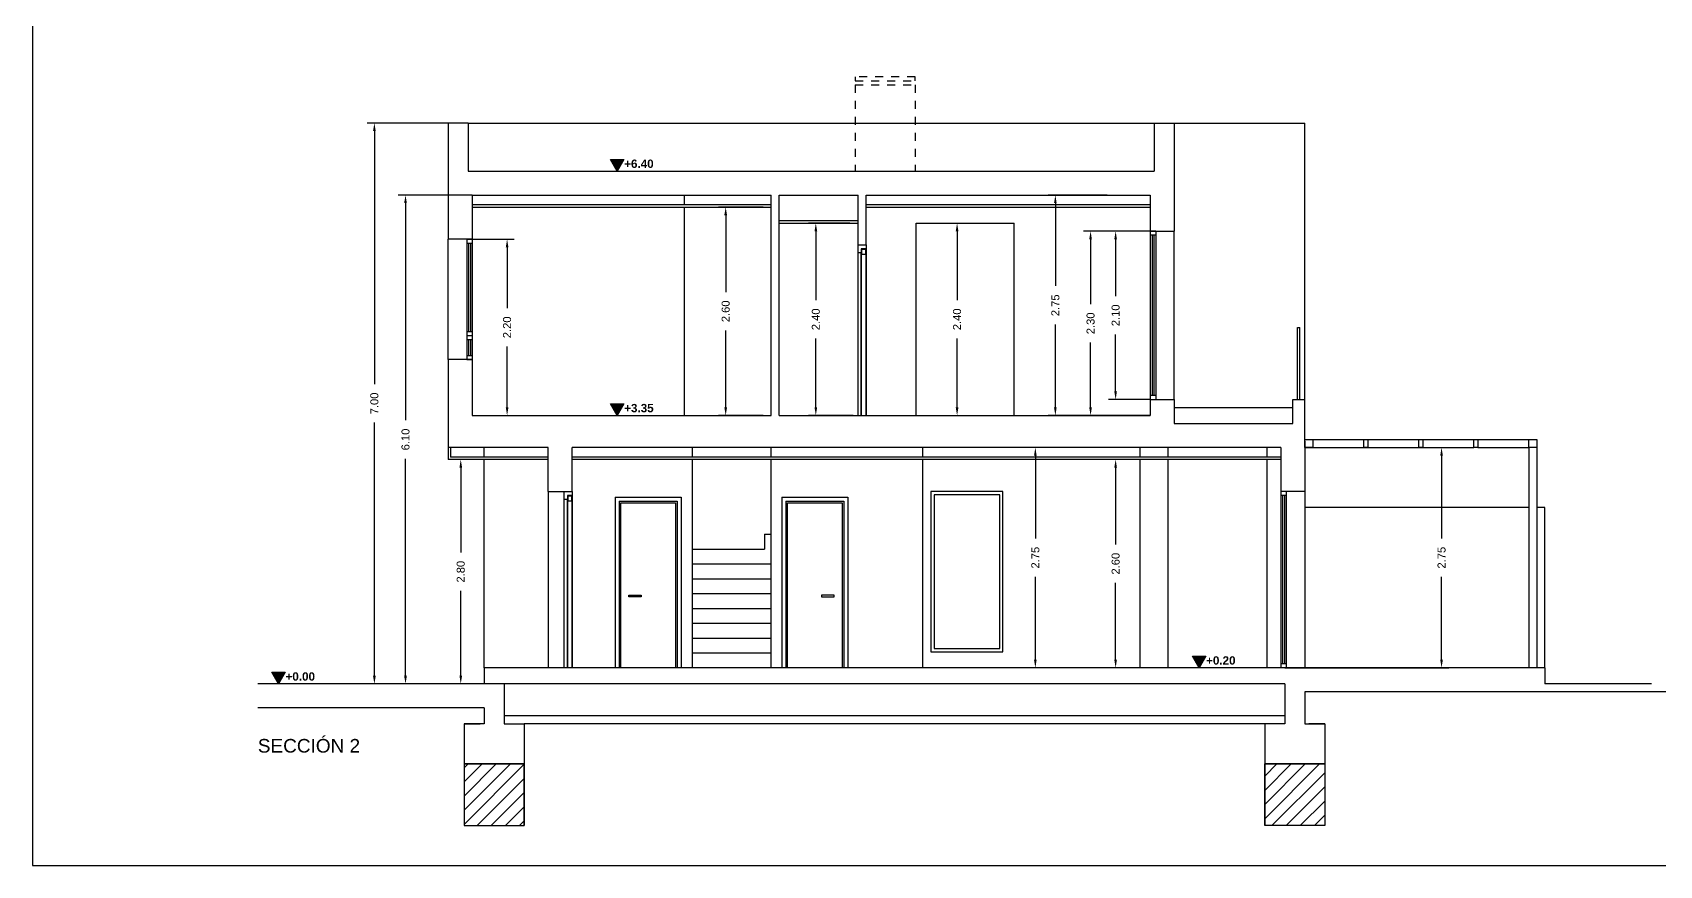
# Model space of a CAD drawing. Header units: millimetres. Extents: x 441156 to 441653, y 4514887 to 4515266.
# Drawn here: x 441397.92 to 441418.25, y 4514887.45 to 4514897.84 of the extents above; entities that cross this region are included whole.
import ezdxf

# ---------------------------------------------------------------- set-up
doc = ezdxf.new("R2010")
doc.units = ezdxf.units.MM
doc.linetypes.add('CONTINUA', pattern=[0])
doc.linetypes.add('RAYITAS', pattern=[0.375, 0.25, -0.125])
for name, color, linetype in [('01_alzado', 5, 'CONTINUA'), ('01_cotas', 254, 'Continuous'), ('01_proyeccion', 36, 'RAYITAS'), ('01_proyección', 4, 'RAYITAS'), ('01_seccion', 7, 'CONTINUA'), ('01_textos', 7, 'Continuous')]:
    doc.layers.add(name, color=color, linetype=linetype)
doc.layers.add('01_cartela', color=6, linetype='Continuous', plot=False)
doc.styles.add('Estilo1', font='swissel.ttf')
doc.styles.add('NIEVES3', font='swisseb.ttf')
doc.styles.add('ROMANS', font='romans')
doc.dimstyles.new('DECIMAL-50', dxfattribs={"dimtxt": 0.08, "dimasz": 0.15, "dimexe": 0.09, "dimexo": 0, "dimgap": 0.09, "dimtad": 0, "dimzin": 0, "dimdsep": 46, "dimtxsty": 'ROMANS', "dimcen": 0.09, "dimclrt": 6, "dimadec": 0, "dimazin": 0, "dimtfac": 1.38, "dimtix": 1, "dimtofl": 0, "dimtmove": 2, "dimatfit": 3, "dimldrblk": 'OBLIQUE', "dimfxl": 1, "dimtolj": 1, "dimtzin": 0, "dimarcsym": 0})

# ---------------------------------------------------------------- blocks, each defined once
blk = doc.blocks.new('*D513')
at = {"layer": '01_cotas', "color": 0, "linetype": 'CONTINUA', "lineweight": -2, "transparency": 16777216}
for p, q in [((441413.816, 4514892.663), (441415.616, 4514892.663)), ((441413.566, 4514889.913), (441415.616, 4514889.913))]:
    blk.add_line(p, q, dxfattribs=at)
at = {"layer": '01_cotas', "color": 0, "lineweight": -2, "transparency": 16777216}
for p, q in [((441415.526, 4514892.563), (441415.526, 4514891.529)), ((441415.526, 4514890.013), (441415.526, 4514891.048))]:
    blk.add_line(p, q, dxfattribs=at)
at = {"layer": '01_cotas', "color": 0, "transparency": 16777216}
for points in [[(441415.509, 4514892.563), (441415.542, 4514892.563), (441415.526, 4514892.663)], [(441415.509, 4514890.013), (441415.542, 4514890.013), (441415.526, 4514889.913)]]:
    blk.add_solid(points, dxfattribs=at)
at = {"layer": '01_cotas', "color": 7, "transparency": 16777216, "insert": (441415.526, 4514891.288), "char_height": 0.1, "attachment_point": 5, "rotation": 90, "style": 'Estilo1'}
blk.add_mtext('\\A1;2.75', dxfattribs=at)
blk = doc.blocks.new('*D514')
at = {"layer": '01_cotas', "color": 0, "linetype": 'CONTINUA', "lineweight": -2, "transparency": 16777216}
for p, q in [((441403.116, 4514896.713), (441402.103, 4514896.713)), ((441403.466, 4514889.713), (441402.103, 4514889.713))]:
    blk.add_line(p, q, dxfattribs=at)
at = {"layer": '01_cotas', "color": 0, "lineweight": -2, "transparency": 16777216}
for p, q in [((441402.193, 4514896.613), (441402.193, 4514893.453)), ((441402.193, 4514889.813), (441402.193, 4514892.974))]:
    blk.add_line(p, q, dxfattribs=at)
at = {"layer": '01_cotas', "color": 0, "transparency": 16777216}
for points in [[(441402.176, 4514896.613), (441402.21, 4514896.613), (441402.193, 4514896.713)], [(441402.176, 4514889.813), (441402.21, 4514889.813), (441402.193, 4514889.713)]]:
    blk.add_solid(points, dxfattribs=at)
at = {"layer": '01_cotas', "color": 7, "transparency": 16777216, "insert": (441402.193, 4514893.213), "char_height": 0.1, "attachment_point": 5, "rotation": 90, "style": 'Estilo1'}
blk.add_mtext('\\A1;7.00', dxfattribs=at)
blk = doc.blocks.new('*D515')
at = {"layer": '01_cotas', "color": 0, "linetype": 'CONTINUA', "lineweight": -2, "transparency": 16777216}
for p, q in [((441403.416, 4514895.813), (441402.492, 4514895.813)), ((441403.891, 4514889.713), (441402.492, 4514889.713))]:
    blk.add_line(p, q, dxfattribs=at)
at = {"layer": '01_cotas', "color": 0, "lineweight": -2, "transparency": 16777216}
for p, q in [((441402.582, 4514895.713), (441402.582, 4514893.004)), ((441402.582, 4514889.813), (441402.582, 4514892.523))]:
    blk.add_line(p, q, dxfattribs=at)
at = {"layer": '01_cotas', "color": 0, "transparency": 16777216}
for points in [[(441402.565, 4514895.713), (441402.599, 4514895.713), (441402.582, 4514895.813)], [(441402.565, 4514889.813), (441402.599, 4514889.813), (441402.582, 4514889.713)]]:
    blk.add_solid(points, dxfattribs=at)
at = {"layer": '01_cotas', "color": 7, "transparency": 16777216, "insert": (441402.582, 4514892.763), "char_height": 0.1, "attachment_point": 5, "rotation": 90, "style": 'Estilo1'}
blk.add_mtext('\\A1;6.10', dxfattribs=at)
blk = doc.blocks.new('*D504')
at = {"layer": '01_cotas', "color": 0, "linetype": 'CONTINUA', "lineweight": -2, "transparency": 16777216}
for p, q in [((441411.1, 4514892.663), (441410.361, 4514892.663)), ((441411.1, 4514889.913), (441410.361, 4514889.913))]:
    blk.add_line(p, q, dxfattribs=at)
at = {"layer": '01_cotas', "color": 0, "lineweight": -2, "transparency": 16777216}
for p, q in [((441410.451, 4514892.563), (441410.451, 4514891.529)), ((441410.451, 4514890.013), (441410.451, 4514891.048))]:
    blk.add_line(p, q, dxfattribs=at)
at = {"layer": '01_cotas', "color": 0, "transparency": 16777216}
for points in [[(441410.434, 4514892.563), (441410.467, 4514892.563), (441410.451, 4514892.663)], [(441410.434, 4514890.013), (441410.467, 4514890.013), (441410.451, 4514889.913)]]:
    blk.add_solid(points, dxfattribs=at)
at = {"layer": '01_cotas', "color": 7, "transparency": 16777216, "insert": (441410.451, 4514891.288), "char_height": 0.1, "attachment_point": 5, "rotation": 90, "style": 'Estilo1'}
blk.add_mtext('\\A1;2.75', dxfattribs=at)
blk = doc.blocks.new('*D516')
at = {"layer": '01_cotas', "color": 0, "linetype": 'CONTINUA', "lineweight": -2, "transparency": 16777216}
for p, q in [((441403.416, 4514895.263), (441403.941, 4514895.263)), ((441403.416, 4514893.063), (441403.941, 4514893.063))]:
    blk.add_line(p, q, dxfattribs=at)
at = {"layer": '01_cotas', "color": 0, "lineweight": -2, "transparency": 16777216}
for p, q in [((441403.851, 4514895.163), (441403.851, 4514894.404)), ((441403.851, 4514893.163), (441403.851, 4514893.923))]:
    blk.add_line(p, q, dxfattribs=at)
at = {"layer": '01_cotas', "color": 0, "transparency": 16777216}
for points in [[(441403.835, 4514895.163), (441403.868, 4514895.163), (441403.851, 4514895.263)], [(441403.835, 4514893.163), (441403.868, 4514893.163), (441403.851, 4514893.063)]]:
    blk.add_solid(points, dxfattribs=at)
at = {"layer": '01_cotas', "color": 7, "transparency": 16777216, "insert": (441403.851, 4514894.163), "char_height": 0.1, "attachment_point": 5, "rotation": 90, "style": 'Estilo1'}
blk.add_mtext('\\A1;2.20', dxfattribs=at)
blk = doc.blocks.new('*D520')
at = {"layer": '01_cotas', "color": 0, "linetype": 'CONTINUA', "lineweight": -2, "transparency": 16777216}
for p, q in [((441411.886, 4514892.513), (441411.364, 4514892.513)), ((441411.886, 4514889.913), (441411.364, 4514889.913))]:
    blk.add_line(p, q, dxfattribs=at)
at = {"layer": '01_cotas', "color": 0, "lineweight": -2, "transparency": 16777216}
for p, q in [((441411.454, 4514892.413), (441411.454, 4514891.454)), ((441411.454, 4514890.013), (441411.454, 4514890.973))]:
    blk.add_line(p, q, dxfattribs=at)
at = {"layer": '01_cotas', "color": 0, "transparency": 16777216}
for points in [[(441411.437, 4514892.413), (441411.47, 4514892.413), (441411.454, 4514892.513)], [(441411.437, 4514890.013), (441411.47, 4514890.013), (441411.454, 4514889.913)]]:
    blk.add_solid(points, dxfattribs=at)
at = {"layer": '01_cotas', "color": 7, "transparency": 16777216, "insert": (441411.454, 4514891.213), "char_height": 0.1, "attachment_point": 5, "rotation": 90, "style": 'Estilo1'}
blk.add_mtext('\\A1;2.60', dxfattribs=at)
blk = doc.blocks.new('*D887')
at = {"layer": '01_cotas', "color": 0, "linetype": 'CONTINUA', "lineweight": -2, "transparency": 16777216}
for p, q in [((441411.35, 4514895.813), (441410.611, 4514895.813)), ((441411.35, 4514893.063), (441410.611, 4514893.063))]:
    blk.add_line(p, q, dxfattribs=at)
at = {"layer": '01_cotas', "color": 0, "lineweight": -2, "transparency": 16777216}
for p, q in [((441410.701, 4514895.713), (441410.701, 4514894.679)), ((441410.701, 4514893.163), (441410.701, 4514894.198))]:
    blk.add_line(p, q, dxfattribs=at)
at = {"layer": '01_cotas', "color": 0, "transparency": 16777216}
for points in [[(441410.684, 4514895.713), (441410.717, 4514895.713), (441410.701, 4514895.813)], [(441410.684, 4514893.163), (441410.717, 4514893.163), (441410.701, 4514893.063)]]:
    blk.add_solid(points, dxfattribs=at)
at = {"layer": '01_cotas', "color": 7, "transparency": 16777216, "insert": (441410.701, 4514894.438), "char_height": 0.1, "attachment_point": 5, "rotation": 90, "style": 'Estilo1'}
blk.add_mtext('\\A1;2.75', dxfattribs=at)
blk = doc.blocks.new('*D888')
at = {"layer": '01_cotas', "color": 0, "linetype": 'CONTINUA', "lineweight": -2, "transparency": 16777216}
for p, q in [((441408.134, 4514895.463), (441407.618, 4514895.463)), ((441408.175, 4514893.063), (441407.618, 4514893.063))]:
    blk.add_line(p, q, dxfattribs=at)
at = {"layer": '01_cotas', "color": 0, "lineweight": -2, "transparency": 16777216}
for p, q in [((441407.708, 4514895.363), (441407.708, 4514894.504)), ((441407.708, 4514893.163), (441407.708, 4514894.023))]:
    blk.add_line(p, q, dxfattribs=at)
at = {"layer": '01_cotas', "color": 0, "transparency": 16777216}
for points in [[(441407.692, 4514895.363), (441407.725, 4514895.363), (441407.708, 4514895.463)], [(441407.692, 4514893.163), (441407.725, 4514893.163), (441407.708, 4514893.063)]]:
    blk.add_solid(points, dxfattribs=at)
at = {"layer": '01_cotas', "color": 7, "transparency": 16777216, "insert": (441407.708, 4514894.263), "char_height": 0.1, "attachment_point": 5, "rotation": 90, "style": 'Estilo1'}
blk.add_mtext('\\A1;2.40', dxfattribs=at)
blk = doc.blocks.new('*D889')
at = {"layer": '01_cotas', "color": 0, "linetype": 'CONTINUA', "lineweight": -2, "transparency": 16777216}
for p, q in [((441409.211, 4514895.463), (441409.563, 4514895.463)), ((441409.211, 4514893.063), (441409.563, 4514893.063))]:
    blk.add_line(p, q, dxfattribs=at)
at = {"layer": '01_cotas', "color": 0, "lineweight": -2, "transparency": 16777216}
for p, q in [((441409.473, 4514895.363), (441409.473, 4514894.504)), ((441409.473, 4514893.163), (441409.473, 4514894.023))]:
    blk.add_line(p, q, dxfattribs=at)
at = {"layer": '01_cotas', "color": 0, "transparency": 16777216}
for points in [[(441409.456, 4514895.363), (441409.49, 4514895.363), (441409.473, 4514895.463)], [(441409.456, 4514893.163), (441409.49, 4514893.163), (441409.473, 4514893.063)]]:
    blk.add_solid(points, dxfattribs=at)
at = {"layer": '01_cotas', "color": 7, "transparency": 16777216, "insert": (441409.473, 4514894.263), "char_height": 0.1, "attachment_point": 5, "rotation": 90, "style": 'Estilo1'}
blk.add_mtext('\\A1;2.40', dxfattribs=at)
blk = doc.blocks.new('*D890')
at = {"layer": '01_cotas', "color": 0, "linetype": 'CONTINUA', "lineweight": -2, "transparency": 16777216}
for p, q in [((441407.049, 4514895.663), (441406.492, 4514895.663)), ((441407.049, 4514893.063), (441406.492, 4514893.063))]:
    blk.add_line(p, q, dxfattribs=at)
at = {"layer": '01_cotas', "color": 0, "lineweight": -2, "transparency": 16777216}
for p, q in [((441406.582, 4514895.563), (441406.582, 4514894.604)), ((441406.582, 4514893.163), (441406.582, 4514894.123))]:
    blk.add_line(p, q, dxfattribs=at)
at = {"layer": '01_cotas', "color": 0, "transparency": 16777216}
for points in [[(441406.565, 4514895.563), (441406.599, 4514895.563), (441406.582, 4514895.663)], [(441406.565, 4514893.163), (441406.599, 4514893.163), (441406.582, 4514893.063)]]:
    blk.add_solid(points, dxfattribs=at)
at = {"layer": '01_cotas', "color": 7, "transparency": 16777216, "insert": (441406.582, 4514894.363), "char_height": 0.1, "attachment_point": 5, "rotation": 90, "style": 'Estilo1'}
blk.add_mtext('\\A1;2.60', dxfattribs=at)
blk = doc.blocks.new('*D891')
at = {"layer": '01_cotas', "color": 0, "linetype": 'CONTINUA', "lineweight": -2, "transparency": 16777216}
for p, q in [((441411.886, 4514895.363), (441411.364, 4514895.363)), ((441411.886, 4514893.263), (441411.364, 4514893.263))]:
    blk.add_line(p, q, dxfattribs=at)
at = {"layer": '01_cotas', "color": 0, "lineweight": -2, "transparency": 16777216}
for p, q in [((441411.454, 4514895.263), (441411.454, 4514894.554)), ((441411.454, 4514893.363), (441411.454, 4514894.073))]:
    blk.add_line(p, q, dxfattribs=at)
at = {"layer": '01_cotas', "color": 0, "transparency": 16777216}
for points in [[(441411.437, 4514895.263), (441411.47, 4514895.263), (441411.454, 4514895.363)], [(441411.437, 4514893.363), (441411.47, 4514893.363), (441411.454, 4514893.263)]]:
    blk.add_solid(points, dxfattribs=at)
at = {"layer": '01_cotas', "color": 7, "transparency": 16777216, "insert": (441411.454, 4514894.313), "char_height": 0.1, "attachment_point": 5, "rotation": 90, "style": 'Estilo1'}
blk.add_mtext('\\A1;2.10', dxfattribs=at)
blk = doc.blocks.new('*D892')
at = {"layer": '01_cotas', "color": 0, "linetype": 'CONTINUA', "lineweight": -2, "transparency": 16777216}
for p, q in [((441411.886, 4514895.363), (441411.051, 4514895.363)), ((441411.886, 4514893.063), (441411.051, 4514893.063))]:
    blk.add_line(p, q, dxfattribs=at)
at = {"layer": '01_cotas', "color": 0, "lineweight": -2, "transparency": 16777216}
for p, q in [((441411.141, 4514895.263), (441411.141, 4514894.454)), ((441411.141, 4514893.163), (441411.141, 4514893.973))]:
    blk.add_line(p, q, dxfattribs=at)
at = {"layer": '01_cotas', "color": 0, "transparency": 16777216}
for points in [[(441411.124, 4514895.263), (441411.157, 4514895.263), (441411.141, 4514895.363)], [(441411.124, 4514893.163), (441411.157, 4514893.163), (441411.141, 4514893.063)]]:
    blk.add_solid(points, dxfattribs=at)
at = {"layer": '01_cotas', "color": 7, "transparency": 16777216, "insert": (441411.141, 4514894.213), "char_height": 0.1, "attachment_point": 5, "rotation": 90, "style": 'Estilo1'}
blk.add_mtext('\\A1;2.30', dxfattribs=at)
blk = doc.blocks.new('*D893')
at = {"layer": '01_cotas', "color": 0, "linetype": 'CONTINUA', "lineweight": -2, "transparency": 16777216}
for p, q in [((441403.566, 4514892.513), (441403.182, 4514892.513)), ((441403.566, 4514889.713), (441403.182, 4514889.713))]:
    blk.add_line(p, q, dxfattribs=at)
at = {"layer": '01_cotas', "color": 0, "lineweight": -2, "transparency": 16777216}
for p, q in [((441403.272, 4514892.413), (441403.272, 4514891.354)), ((441403.272, 4514889.813), (441403.272, 4514890.873))]:
    blk.add_line(p, q, dxfattribs=at)
at = {"layer": '01_cotas', "color": 0, "transparency": 16777216}
for points in [[(441403.256, 4514892.413), (441403.289, 4514892.413), (441403.272, 4514892.513)], [(441403.256, 4514889.813), (441403.289, 4514889.813), (441403.272, 4514889.713)]]:
    blk.add_solid(points, dxfattribs=at)
at = {"layer": '01_cotas', "color": 7, "transparency": 16777216, "insert": (441403.272, 4514891.113), "char_height": 0.1, "attachment_point": 5, "rotation": 90, "style": 'Estilo1'}
blk.add_mtext('\\A1;2.80', dxfattribs=at)

msp = doc.modelspace()

# ---------------------------------------------------------------- hatches: boundary and pattern name
at = {"layer": '01_alzado', "linetype": 'CONTINUA'}
h = msp.add_hatch(dxfattribs=at)
h.set_pattern_fill('ANSI31', color=2)
h.set_pattern_definition([(45, (439121.6087, 4514839.64833), (-0.0883883476, 0.0883883476), [])])
h.paths.add_polyline_path([(441404.066, 4514887.943), (441403.316, 4514887.943), (441403.316, 4514888.713), (441404.066, 4514888.713)])
h = msp.add_hatch(dxfattribs=at)
h.set_pattern_fill('ANSI31', color=2)
h.set_pattern_definition([(45, (439116.1587, 4514839.64833), (-0.0883883476, 0.0883883476), [])])
h.paths.add_polyline_path([(441413.316, 4514887.943), (441414.066, 4514887.943), (441414.066, 4514888.713), (441413.316, 4514888.713)])
at = {"layer": '01_proyeccion', "linetype": 'CONTINUA', "ltscale": 1.5}
h = msp.add_hatch(color=7, dxfattribs=at)
h.dxf.hatch_style = 1
h.paths.add_polyline_path([(441405.227, 4514896.113), (441405.144, 4514896.257), (441405.31, 4514896.257)])
h = msp.add_hatch(color=7, dxfattribs=at)
h.dxf.hatch_style = 1
h.paths.add_polyline_path([(441405.227, 4514893.063), (441405.144, 4514893.207), (441405.31, 4514893.207)])
h = msp.add_hatch(color=7, dxfattribs=at)
h.dxf.hatch_style = 1
h.paths.add_polyline_path([(441412.498, 4514889.913), (441412.415, 4514890.057), (441412.58, 4514890.057)])
h = msp.add_hatch(color=7, dxfattribs=at)
h.dxf.hatch_style = 1
h.paths.add_polyline_path([(441400.996, 4514889.713), (441400.913, 4514889.857), (441401.079, 4514889.857)])

# ---------------------------------------------------------------- linework, layer by layer
at = {"layer": '01_alzado', "color": 2}
for p, q in [((441403.366, 4514896.713, 0), (441411.936, 4514896.713, 0)), ((441412.186, 4514896.713, 0), (441413.816, 4514896.713, 0)), ((441413.816, 4514893.263, 0), (441413.816, 4514896.713, 0)), ((441407.151, 4514895.693, 0), (441403.416, 4514895.693, 0)), ((441403.416, 4514895.663, 0), (441407.151, 4514895.663, 0)), ((441406.066, 4514895.693, 0), (441406.066, 4514895.813, 0)), ((441406.066, 4514893.063, 0), (441406.066, 4514895.663, 0)), ((441411.886, 4514895.693, 0), (441408.336, 4514895.693, 0)), ((441408.336, 4514895.663, 0), (441411.886, 4514895.663, 0)), ((441408.236, 4514895.493, 0), (441407.251, 4514895.493, 0)), ((441407.251, 4514895.463, 0), (441408.236, 4514895.463, 0)), ((441408.961, 4514893.063, 0), (441408.961, 4514895.463, 0)), ((441408.961, 4514895.463, 0), (441410.186, 4514895.463, 0)), ((441410.186, 4514893.063, 0), (441410.186, 4514895.463, 0)), ((441408.236, 4514895.094, 0), (441408.236, 4514895.193, 0)), ((441408.275, 4514895.094, 0), (441408.236, 4514895.094, 0)), ((441408.236, 4514893.063, 0), (441408.236, 4514895.094, 0)), ((441408.336, 4514895.144, 0), (441408.275, 4514895.144, 0)), ((441408.275, 4514895.144, 0), (441408.275, 4514895.094, 0)), ((441408.275, 4514893.063, 0), (441408.275, 4514895.094, 0)), ((441408.28, 4514893.063, 0), (441408.28, 4514895.078, 0)), ((441408.331, 4514895.078, 0), (441408.331, 4514893.063, 0)), ((441408.336, 4514895.193, 0), (441408.336, 4514895.144, 0)), ((441408.336, 4514895.144, 0), (441408.336, 4514893.063, 0)), ((441403.116, 4514892.663, 0), (441403.116, 4514892.513, 0)), ((441403.146, 4514892.663, 0), (441403.146, 4514892.543, 0)), ((441403.566, 4514892.543, 0), (441403.566, 4514892.663, 0)), ((441406.166, 4514892.543, 0), (441406.166, 4514892.663, 0)), ((441407.151, 4514892.543, 0), (441407.151, 4514892.663, 0)), ((441409.046, 4514892.543, 0), (441409.046, 4514892.663, 0)), ((441411.761, 4514892.543, 0), (441411.761, 4514892.663, 0)), ((441412.111, 4514892.543, 0), (441412.111, 4514892.663, 0)), ((441413.346, 4514892.543, 0), (441413.346, 4514892.663, 0)), ((441404.366, 4514892.513, 0), (441403.116, 4514892.513, 0)), ((441404.366, 4514892.543, 0), (441403.146, 4514892.543, 0)), ((441403.566, 4514889.913, 0), (441403.566, 4514892.513, 0)), ((441413.516, 4514892.543, 0), (441404.666, 4514892.543, 0)), ((441413.516, 4514892.513, 0), (441404.666, 4514892.513, 0)), ((441406.166, 4514889.913, 0), (441406.166, 4514892.513, 0)), ((441407.151, 4514889.913, 0), (441407.151, 4514892.513, 0)), ((441409.046, 4514889.913, 0), (441409.046, 4514892.513, 0)), ((441411.761, 4514889.913, 0), (441411.761, 4514892.513, 0)), ((441412.111, 4514889.913, 0), (441412.111, 4514892.513, 0)), ((441413.346, 4514889.913, 0), (441413.346, 4514892.513, 0)), ((441404.366, 4514892.113, 0), (441404.366, 4514889.913, 0)), ((441404.566, 4514892.014, 0), (441404.566, 4514892.113, 0)), ((441404.605, 4514892.014, 0), (441404.566, 4514892.014, 0)), ((441404.566, 4514889.913, 0), (441404.566, 4514892.014, 0)), ((441404.666, 4514892.064, 0), (441404.605, 4514892.064, 0)), ((441404.605, 4514892.064, 0), (441404.605, 4514892.014, 0)), ((441404.605, 4514889.913, 0), (441404.605, 4514892.014, 0)), ((441404.61, 4514889.913, 0), (441404.61, 4514891.998, 0)), ((441404.661, 4514891.998, 0), (441404.661, 4514889.913, 0)), ((441404.666, 4514892.113, 0), (441404.666, 4514892.064, 0)), ((441404.666, 4514892.064, 0), (441404.666, 4514889.913, 0)), ((441406.166, 4514891.396, 0), (441407.066, 4514891.396, 0)), ((441407.066, 4514891.581, 0), (441407.066, 4514891.396, 0)), ((441407.066, 4514891.581, 0), (441407.151, 4514891.581, 0)), ((441406.166, 4514891.211, 0), (441407.151, 4514891.211, 0)), ((441406.166, 4514891.025, 0), (441407.151, 4514891.025, 0)), ((441406.166, 4514890.84, 0), (441407.151, 4514890.84, 0)), ((441406.166, 4514890.655, 0), (441407.151, 4514890.655, 0)), ((441406.166, 4514890.469, 0), (441407.151, 4514890.469, 0)), ((441406.166, 4514890.284, 0), (441407.151, 4514890.284, 0)), ((441406.166, 4514890.099, 0), (441407.151, 4514890.099, 0))]:
    msp.add_line(p, q, dxfattribs=at)
at = {"layer": '01_alzado', "color": 2, "linetype": 'CONTINUA'}
for p, q in [((441403.116, 4514893.763, 0), (441403.116, 4514895.263, 0)), ((441403.346, 4514895.263, 0), (441403.416, 4514895.263, 0)), ((441403.346, 4514895.263, 0), (441403.416, 4514895.263, 0)), ((441403.346, 4514895.263, 0), (441403.346, 4514893.763, 0)), ((441403.416, 4514895.263, 0), (441403.416, 4514893.763, 0)), ((441411.886, 4514895.363, 0), (441411.886, 4514893.263, 0)), ((441411.956, 4514895.363, 0), (441411.886, 4514895.363, 0)), ((441411.956, 4514895.363, 0), (441411.886, 4514895.363, 0)), ((441411.956, 4514895.313, 0), (441411.886, 4514895.313, 0)), ((441411.909, 4514895.313, 0), (441411.909, 4514893.313, 0)), ((441411.933, 4514895.313, 0), (441411.933, 4514893.313, 0)), ((441411.956, 4514895.363, 0), (441411.956, 4514893.263, 0)), ((441412.186, 4514893.263, 0), (441412.186, 4514895.363, 0)), ((441403.346, 4514895.213, 0), (441403.416, 4514895.213, 0)), ((441403.369, 4514895.213, 0), (441403.369, 4514894.113, 0)), ((441403.393, 4514895.213, 0), (441403.393, 4514894.113, 0)), ((441403.346, 4514894.113, 0), (441403.416, 4514894.113, 0)), ((441403.346, 4514894.063, 0), (441403.416, 4514894.063, 0)), ((441413.726, 4514894.163, 0), (441413.756, 4514894.163, 0)), ((441413.726, 4514893.263, 0), (441413.726, 4514894.163, 0)), ((441413.756, 4514893.263, 0), (441413.756, 4514894.163, 0)), ((441403.346, 4514894.013, 0), (441403.416, 4514894.013, 0)), ((441403.369, 4514894.013, 0), (441403.369, 4514893.812, 0)), ((441403.393, 4514894.013, 0), (441403.393, 4514893.812, 0)), ((441403.346, 4514893.812, 0), (441403.416, 4514893.812, 0)), ((441403.346, 4514893.762, 0), (441403.416, 4514893.762, 0)), ((441411.956, 4514893.313, 0), (441411.886, 4514893.313, 0)), ((441412.186, 4514893.163, 0), (441413.666, 4514893.163, 0)), ((441413.916, 4514892.763, 0), (441414.553, 4514892.763, 0)), ((441413.916, 4514892.663, 0), (441414.553, 4514892.663, 0)), ((441414.603, 4514892.763, 0), (441415.241, 4514892.763, 0)), ((441414.603, 4514892.663, 0), (441415.241, 4514892.663, 0)), ((441415.291, 4514892.763, 0), (441415.928, 4514892.763, 0)), ((441415.291, 4514892.663, 0), (441415.928, 4514892.663, 0)), ((441415.978, 4514892.763, 0), (441416.616, 4514892.763, 0)), ((441415.978, 4514892.663, 0), (441416.616, 4514892.663, 0)), ((441416.616, 4514892.663, 0), (441416.616, 4514889.913, 0)), ((441416.716, 4514892.663, 0), (441416.716, 4514889.913, 0)), ((441405.2, 4514892.043, 0), (441406.025, 4514892.043, 0)), ((441405.2, 4514892.043, 0), (441405.2, 4514889.913, 0)), ((441406.025, 4514892.043, 0), (441406.025, 4514889.913, 0)), ((441407.283, 4514892.043, 0), (441408.108, 4514892.043, 0)), ((441407.283, 4514892.043, 0), (441407.283, 4514889.913, 0)), ((441408.108, 4514892.043, 0), (441408.108, 4514889.913, 0)), ((441413.516, 4514892.113, 0), (441413.516, 4514889.913, 0)), ((441413.586, 4514892.113, 0), (441413.516, 4514892.113, 0)), ((441413.586, 4514892.113, 0), (441413.516, 4514892.113, 0)), ((441413.586, 4514892.063, 0), (441413.516, 4514892.063, 0)), ((441413.539, 4514892.063, 0), (441413.539, 4514889.963, 0)), ((441413.563, 4514892.063, 0), (441413.563, 4514889.963, 0)), ((441413.586, 4514892.113, 0), (441413.586, 4514889.913, 0)), ((441413.816, 4514892.113, 0), (441413.816, 4514889.913, 0)), ((441405.25, 4514891.993, 0), (441405.25, 4514889.913, 0)), ((441405.25, 4514891.993, 0), (441405.975, 4514891.993, 0)), ((441405.27, 4514889.913, 0), (441405.27, 4514891.971, 0)), ((441405.27, 4514891.971, 0), (441405.955, 4514891.971, 0)), ((441405.955, 4514891.971, 0), (441405.955, 4514889.913, 0)), ((441405.975, 4514891.993, 0), (441405.975, 4514889.913, 0)), ((441407.333, 4514891.993, 0), (441407.333, 4514889.913, 0)), ((441407.333, 4514891.993, 0), (441408.058, 4514891.993, 0)), ((441407.353, 4514889.913, 0), (441407.353, 4514891.971, 0)), ((441407.353, 4514891.971, 0), (441408.038, 4514891.971, 0)), ((441408.038, 4514891.971, 0), (441408.038, 4514889.913, 0)), ((441408.058, 4514891.993, 0), (441408.058, 4514889.913, 0)), ((441416.616, 4514891.913, 0), (441413.816, 4514891.913, 0)), ((441416.816, 4514891.913, 0), (441416.716, 4514891.913, 0)), ((441416.816, 4514889.913, 0), (441416.816, 4514891.913, 0)), ((441413.586, 4514889.963, 0), (441413.516, 4514889.963, 0)), ((441413.566, 4514889.313, 0), (441403.816, 4514889.313, 0)), ((441413.316, 4514889.213, 0), (441404.066, 4514889.213, 0)), ((441403.316, 4514888.713, 0), (441403.316, 4514887.943, 0)), ((441404.066, 4514888.713, 0), (441404.066, 4514887.943, 0)), ((441413.316, 4514888.713, 0), (441413.316, 4514887.943, 0)), ((441414.066, 4514888.713, 0), (441414.066, 4514887.943, 0)), ((441403.316, 4514887.943, 0), (441404.066, 4514887.943, 0)), ((441414.066, 4514887.943, 0), (441413.316, 4514887.943, 0))]:
    msp.add_line(p, q, dxfattribs=at)
at = {"layer": '01_alzado', "color": 2, "elevation": 0}
for points in [[(441408.28, 4514895.136), (441408.28, 4514895.078), (441408.331, 4514895.078), (441408.331, 4514895.136)], [(441404.61, 4514892.056), (441404.61, 4514891.998), (441404.661, 4514891.998), (441404.661, 4514892.056)], [(441410.046, 4514892.113), (441409.146, 4514892.113), (441409.146, 4514890.113), (441410.046, 4514890.113)], [(441410.006, 4514892.073), (441409.186, 4514892.073), (441409.186, 4514890.153), (441410.006, 4514890.153)]]:
    msp.add_lwpolyline(points, close=True, dxfattribs=at)
at = {"layer": '01_alzado', "color": 2, "linetype": 'CONTINUA', "elevation": 0}
for points in [[(441405.37, 4514890.8), (441405.37, 4514890.819), (441405.527, 4514890.819), (441405.527, 4514890.8)], [(441407.938, 4514890.8), (441407.938, 4514890.819), (441407.781, 4514890.819), (441407.781, 4514890.8)], [(441404.066, 4514888.713), (441403.316, 4514888.713), (441403.316, 4514887.943), (441404.066, 4514887.943)], [(441413.316, 4514888.713), (441414.066, 4514888.713), (441414.066, 4514887.943), (441413.316, 4514887.943)]]:
    msp.add_lwpolyline(points, close=True, dxfattribs=at)
at = {"layer": '01_cartela', "color": 1}
msp.add_lwpolyline([(441397.922, 4514908.981), (441397.922, 4514887.446), (441428.56, 4514887.446), (441428.56, 4514908.981)], close=True, dxfattribs=at)
at = {"layer": '01_proyeccion', "color": 7, "linetype": 'CONTINUA', "ltscale": 1.5, "elevation": 0}
for points in [[(441405.227, 4514896.113), (441405.144, 4514896.257), (441405.31, 4514896.257)], [(441405.227, 4514893.063), (441405.144, 4514893.207), (441405.31, 4514893.207)], [(441412.498, 4514889.913), (441412.415, 4514890.057), (441412.58, 4514890.057)], [(441400.996, 4514889.713), (441400.913, 4514889.857), (441401.079, 4514889.857)]]:
    msp.add_lwpolyline(points, close=True, dxfattribs=at)
at = {"layer": '01_proyección', "color": 120, "ltscale": 0.25}
for p, q in [((441408.198, 4514897.19, 0), (441408.948, 4514897.19, 0)), ((441408.198, 4514897.19, 0), (441408.198, 4514896.113, 0)), ((441408.948, 4514897.19, 0), (441408.948, 4514896.113, 0))]:
    msp.add_line(p, q, dxfattribs=at)
at = {"layer": '01_proyección', "color": 120, "ltscale": 0.25, "elevation": 0}
msp.add_lwpolyline([(441408.948, 4514897.288), (441408.198, 4514897.288), (441408.198, 4514897.239), (441408.948, 4514897.239)], close=True, dxfattribs=at)
at = {"layer": '01_seccion'}
for p, q in [((441403.366, 4514896.713, 0), (441403.116, 4514896.713, 0)), ((441403.116, 4514896.713, 0), (441403.116, 4514895.263, 0)), ((441403.366, 4514896.713, 0), (441403.366, 4514896.113, 0)), ((441411.936, 4514896.713, 0), (441411.936, 4514896.113, 0)), ((441411.936, 4514896.713, 0), (441412.186, 4514896.713, 0)), ((441412.186, 4514896.713, 0), (441412.186, 4514895.363, 0)), ((441403.366, 4514896.113, 0), (441411.936, 4514896.113, 0)), ((441403.416, 4514895.813, 0), (441403.416, 4514895.263, 0)), ((441403.416, 4514895.813, 0), (441407.151, 4514895.813, 0)), ((441407.151, 4514893.063), (441407.151, 4514895.813)), ((441407.251, 4514895.813, 0), (441408.236, 4514895.813, 0)), ((441407.251, 4514893.063), (441407.251, 4514895.813)), ((441408.236, 4514895.193, 0), (441408.236, 4514895.813, 0)), ((441408.336, 4514895.813, 0), (441411.886, 4514895.813, 0)), ((441408.336, 4514895.193, 0), (441408.336, 4514895.813, 0)), ((441411.886, 4514895.813, 0), (441411.886, 4514895.363, 0)), ((441403.416, 4514895.263, 0), (441403.116, 4514895.263, 0)), ((441411.886, 4514895.363, 0), (441412.186, 4514895.363, 0)), ((441408.236, 4514895.193, 0), (441408.336, 4514895.193, 0)), ((441403.116, 4514893.763, 0), (441403.116, 4514892.663, 0)), ((441403.416, 4514893.763, 0), (441403.116, 4514893.763, 0)), ((441403.416, 4514893.763, 0), (441403.416, 4514893.063, 0)), ((441411.886, 4514893.263, 0), (441411.886, 4514893.063, 0)), ((441411.886, 4514893.263, 0), (441412.186, 4514893.263, 0)), ((441412.186, 4514893.263, 0), (441412.186, 4514892.963, 0)), ((441413.666, 4514892.963, 0), (441413.666, 4514893.263, 0)), ((441413.666, 4514893.263, 0), (441413.816, 4514893.263, 0)), ((441413.816, 4514892.743, 0), (441413.816, 4514893.263, 0)), ((441403.416, 4514893.063, 0), (441407.151, 4514893.063, 0)), ((441407.251, 4514893.063, 0), (441411.886, 4514893.063, 0)), ((441412.186, 4514892.963, 0), (441413.666, 4514892.963, 0)), ((441404.366, 4514892.663, 0), (441403.116, 4514892.663, 0)), ((441404.366, 4514892.113, 0), (441404.366, 4514892.663, 0)), ((441404.666, 4514892.113, 0), (441404.666, 4514892.663, 0)), ((441413.516, 4514892.663, 0), (441404.666, 4514892.663, 0)), ((441413.516, 4514892.663, 0), (441413.516, 4514892.113, 0)), ((441413.816, 4514892.743, 0), (441413.816, 4514892.113, 0)), ((441404.366, 4514892.113, 0), (441404.666, 4514892.113, 0)), ((441413.816, 4514892.113, 0), (441413.516, 4514892.113, 0)), ((441416.816, 4514889.913, 0), (441403.566, 4514889.913, 0)), ((441403.566, 4514889.913, 0), (441403.566, 4514889.713, 0)), ((441416.816, 4514889.913, 0), (441416.816, 4514889.713, 0)), ((441403.566, 4514889.713, 0), (441400.737, 4514889.713, 0)), ((441413.566, 4514889.713, 0), (441403.816, 4514889.713, 0)), ((441403.816, 4514889.713, 0), (441403.816, 4514889.213, 0)), ((441413.566, 4514889.713, 0), (441413.566, 4514889.213, 0)), ((441413.816, 4514889.613, 0), (441413.816, 4514889.213, 0)), ((441418.149, 4514889.613, 0), (441413.816, 4514889.613, 0)), ((441418.636, 4514889.613, 0), (441414.303, 4514889.613, 0)), ((441418.149, 4514889.713, 0), (441416.816, 4514889.713, 0)), ((441403.566, 4514889.413, 0), (441400.737, 4514889.413, 0)), ((441403.566, 4514889.413, 0), (441403.566, 4514889.213, 0)), ((441403.316, 4514889.213, 0), (441403.516, 4514889.213, 0)), ((441403.316, 4514889.213, 0), (441403.316, 4514888.713, 0)), ((441403.566, 4514889.213, 0), (441403.316, 4514889.213, 0)), ((441403.816, 4514889.213, 0), (441404.066, 4514889.213, 0)), ((441403.866, 4514889.213, 0), (441404.066, 4514889.213, 0)), ((441404.066, 4514889.213, 0), (441404.066, 4514888.713, 0)), ((441413.516, 4514889.213, 0), (441413.316, 4514889.213, 0)), ((441413.316, 4514889.213, 0), (441413.316, 4514888.713, 0)), ((441413.566, 4514889.213, 0), (441413.316, 4514889.213, 0)), ((441413.816, 4514889.213, 0), (441414.066, 4514889.213, 0)), ((441414.066, 4514889.213, 0), (441413.866, 4514889.213, 0)), ((441414.066, 4514889.213, 0), (441414.066, 4514888.713, 0)), ((441403.316, 4514888.713, 0), (441404.066, 4514888.713, 0)), ((441414.066, 4514888.713, 0), (441413.316, 4514888.713, 0))]:
    msp.add_line(p, q, dxfattribs=at)
at = {"layer": '01_seccion', "elevation": 0}
for points in [[(441413.816, 4514892.763), (441413.916, 4514892.763), (441413.916, 4514892.663), (441413.816, 4514892.663)], [(441414.553, 4514892.763), (441414.603, 4514892.763), (441414.603, 4514892.663), (441414.553, 4514892.663)], [(441415.241, 4514892.763), (441415.291, 4514892.763), (441415.291, 4514892.663), (441415.241, 4514892.663)], [(441415.928, 4514892.763), (441415.978, 4514892.763), (441415.978, 4514892.663), (441415.928, 4514892.663)], [(441416.616, 4514892.763), (441416.716, 4514892.763), (441416.716, 4514892.663), (441416.616, 4514892.663)]]:
    msp.add_lwpolyline(points, close=True, dxfattribs=at)

# ---------------------------------------------------------------- texts
at = {"layer": '01_proyeccion', "color": 7, "ltscale": 1.5, "style": 'NIEVES3'}
for s, p in [('+6.40', (441405.314, 4514896.153, 0)), ('+3.35', (441405.314, 4514893.103, 0)), ('+0.20', (441412.584, 4514889.953, 0)), ('+0.00', (441401.083, 4514889.753, 0))]:
    msp.add_text(s, height=0.1041, dxfattribs=at).set_placement(p)
at = {"layer": '01_textos', "color": 5, "style": 'Estilo1'}
msp.add_text('SECCIÓN 2', height=0.1697, dxfattribs=at).set_placement((441400.737, 4514888.855, 0))

# ---------------------------------------------------------------- dimensions: what is measured, and where the dimension line sits
at = {"layer": '01_cotas'}
for base, p1, p2, picture, middle in [((441402.193, 4514889.713), (441403.116, 4514896.713, 0), (441403.466, 4514889.713, 0), '*D514', (441402.193, 4514893.213)), ((441402.582, 4514889.713), (441403.416, 4514895.813, 0), (441403.891, 4514889.713, 0), '*D515', (441402.582, 4514892.763)), ((441406.582, 4514893.063, 0), (441407.049, 4514895.663, 0), (441407.049, 4514893.063, 0), '*D890', (441406.582, 4514894.363, 0)), ((441410.701, 4514893.063, 0), (441411.35, 4514895.813, 0), (441411.35, 4514893.063, 0), '*D887', (441410.701, 4514894.438, 0)), ((441407.708, 4514893.063, 0), (441408.134, 4514895.463, 0), (441408.175, 4514893.063, 0), '*D888', (441407.708, 4514894.263, 0)), ((441409.473, 4514895.463, 0), (441409.211, 4514893.063, 0), (441409.211, 4514895.463, 0), '*D889', (441409.473, 4514894.263, 0)), ((441403.851, 4514893.063, 0), (441403.416, 4514895.263, 0), (441403.416, 4514893.063, 0), '*D516', (441403.851, 4514894.163, 0)), ((441411.141, 4514893.063, 0), (441411.886, 4514895.363, 0), (441411.886, 4514893.063, 0), '*D892', (441411.141, 4514894.213, 0)), ((441411.454, 4514893.263, 0), (441411.886, 4514895.363, 0), (441411.886, 4514893.263, 0), '*D891', (441411.454, 4514894.313, 0)), ((441410.451, 4514889.913), (441411.1, 4514892.663, 0), (441411.1, 4514889.913, 0), '*D504', (441410.451, 4514891.288)), ((441415.526, 4514889.913), (441413.816, 4514892.663, 0), (441413.566, 4514889.913), '*D513', (441415.526, 4514891.288)), ((441403.272, 4514889.713), (441403.566, 4514892.513, 0), (441403.566, 4514889.713), '*D893', (441403.272, 4514891.113)), ((441411.454, 4514889.913, 0), (441411.886, 4514892.513, 0), (441411.886, 4514889.913, 0), '*D520', (441411.454, 4514891.213, 0))]:
    dim = msp.add_linear_dim(base=base, p1=p1, p2=p2, angle=90, dimstyle='DECIMAL-50', override={"dimtxt": 0.1, "dimasz": 0.1, "dimtxsty": 'Estilo1', "dimsah": 1, "dimclrt": 7, "dimfxl": 0.09, "dimarcsym": 2}, dxfattribs=at)
    dim.commit()
    dim.dimension.update_dxf_attribs({"geometry": picture, "text_midpoint": middle})

doc.saveas('drawing.dxf')
